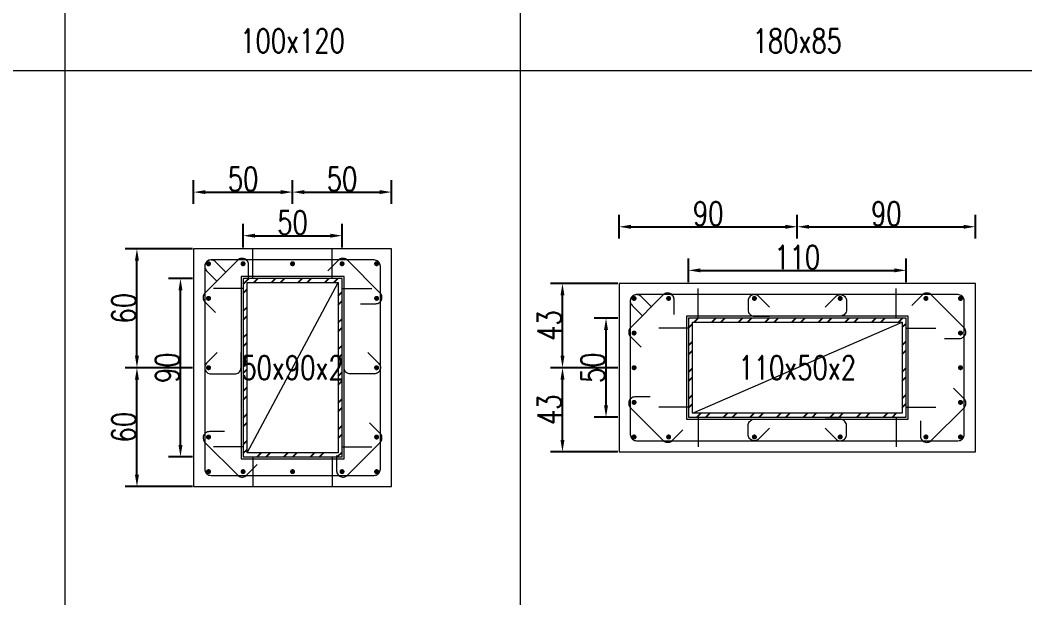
# Model space of a CAD drawing. Header units: millimetres. Extents: x 0 to 3905, y 0 to 8880.
# Drawn here: x 1427 to 1935, y 6568 to 6859 of the extents above; entities that cross this region are included whole.
import ezdxf
from ezdxf.enums import TextEntityAlignment as Align

# ---------------------------------------------------------------- set-up
doc = ezdxf.new("R2010")
doc.units = ezdxf.units.MM
doc.layers.get('DEFPOINTS').update_dxf_attribs({"color": 3})
for name, color, linetype in [('Hatch線', 6, 'Continuous'), ('主筋斷面', 2, 'Continuous'), ('文字-斷面尺寸', 7, 'Continuous'), ('文字-輔助字', 7, 'Continuous'), ('柱斷面線', 4, 'Continuous'), ('標註字', 4, 'Continuous'), ('箍筋線', 1, 'Continuous'), ('網格線', 7, 'Continuous'), ('鋼柱', 11, 'Continuous')]:
    doc.layers.add(name, color=color, linetype=linetype)
doc.styles.add('note', font='txt.shx', dxfattribs={"width": 0.75, "height": 12})
doc.styles.add('txt', font='txt.shx', dxfattribs={"height": 0.2, "bigfont": 'chineset.shx'})
doc.dimstyles.new('RCAD_DIM', dxfattribs={"dimtxt": 12, "dimasz": 6, "dimexe": 6, "dimexo": 0.625, "dimtad": 1, "dimdec": 0, "dimdsep": 46, "dimtxsty": 'note', "dimcen": 2.5, "dimclrd": 256, "dimclre": 256, "dimclrt": 256, "dimadec": 0, "dimazin": 0, "dimtfac": 1, "dimtmove": 0, "dimatfit": 3, "dimfxl": 0, "dimtolj": 1, "dimarcsym": 0})

# ---------------------------------------------------------------- blocks, each defined once
blk = doc.blocks.new('*D906')
at = {"layer": 'DEFPOINTS', "color": 0}
for p in [(1590, 6750.625), (1540, 6744), (1590, 6744)]:
    blk.add_point(p, dxfattribs=at)
at = {"layer": '標註字', "lineweight": -2}
for p, q in [((1540, 6744.625), (1540, 6756.625)), ((1590, 6744.625), (1590, 6756.625)), ((1546, 6750.625), (1584, 6750.625))]:
    blk.add_line(p, q, dxfattribs=at)
at = {"layer": '標註字'}
for points in [[(1546, 6751.625), (1546, 6749.625), (1540, 6750.625)], [(1584, 6749.625), (1584, 6751.625), (1590, 6750.625)]]:
    blk.add_solid(points, dxfattribs=at)
at = {"layer": '標註字', "insert": (1565, 6757.25), "char_height": 12, "attachment_point": 5, "style": 'note'}
blk.add_mtext('\\A1;50', dxfattribs=at)
blk = doc.blocks.new('*D907')
at = {"layer": 'DEFPOINTS', "color": 0}
for p in [(1508.375, 6729), (1515, 6729), (1515, 6639)]:
    blk.add_point(p, dxfattribs=at)
at = {"layer": '標註字', "lineweight": -2}
for p, q in [((1514.375, 6729), (1502.375, 6729)), ((1508.375, 6645), (1508.375, 6723)), ((1514.375, 6639), (1502.375, 6639))]:
    blk.add_line(p, q, dxfattribs=at)
at = {"layer": '標註字'}
for points in [[(1509.375, 6723), (1507.375, 6723), (1508.375, 6729)], [(1507.375, 6645), (1509.375, 6645), (1508.375, 6639)]]:
    blk.add_solid(points, dxfattribs=at)
at = {"layer": '標註字', "insert": (1501.75, 6684), "char_height": 12, "attachment_point": 5, "rotation": 90, "style": 'note'}
blk.add_mtext('\\A1;90', dxfattribs=at)
blk = doc.blocks.new('*D908')
at = {"layer": 'DEFPOINTS', "color": 0}
for p in [(1565, 6772.625), (1515, 6766), (1565, 6766)]:
    blk.add_point(p, dxfattribs=at)
at = {"layer": '標註字', "lineweight": -2}
for p, q in [((1515, 6766.625), (1515, 6778.625)), ((1565, 6766.625), (1565, 6778.625)), ((1521, 6772.625), (1559, 6772.625))]:
    blk.add_line(p, q, dxfattribs=at)
at = {"layer": '標註字'}
for points in [[(1521, 6773.625), (1521, 6771.625), (1515, 6772.625)], [(1559, 6771.625), (1559, 6773.625), (1565, 6772.625)]]:
    blk.add_solid(points, dxfattribs=at)
at = {"layer": '標註字', "insert": (1540, 6779.25), "char_height": 12, "attachment_point": 5, "style": 'note'}
blk.add_mtext('\\A1;50', dxfattribs=at)
blk = doc.blocks.new('*D909')
at = {"layer": 'DEFPOINTS', "color": 0}
for p in [(1615, 6772.625), (1565, 6766), (1615, 6766)]:
    blk.add_point(p, dxfattribs=at)
at = {"layer": '標註字', "lineweight": -2}
for p, q in [((1565, 6766.625), (1565, 6778.625)), ((1615, 6766.625), (1615, 6778.625)), ((1571, 6772.625), (1609, 6772.625))]:
    blk.add_line(p, q, dxfattribs=at)
at = {"layer": '標註字'}
for points in [[(1571, 6773.625), (1571, 6771.625), (1565, 6772.625)], [(1609, 6771.625), (1609, 6773.625), (1615, 6772.625)]]:
    blk.add_solid(points, dxfattribs=at)
at = {"layer": '標註字', "insert": (1590, 6779.25), "char_height": 12, "attachment_point": 5, "style": 'note'}
blk.add_mtext('\\A1;50', dxfattribs=at)
blk = doc.blocks.new('*D910')
at = {"layer": 'DEFPOINTS', "color": 0}
for p in [(1486.375, 6684), (1515, 6684), (1515, 6624)]:
    blk.add_point(p, dxfattribs=at)
at = {"layer": '標註字', "lineweight": -2}
for p, q in [((1514.375, 6684), (1480.375, 6684)), ((1486.375, 6630), (1486.375, 6678)), ((1514.375, 6624), (1480.375, 6624))]:
    blk.add_line(p, q, dxfattribs=at)
at = {"layer": '標註字'}
for points in [[(1487.375, 6678), (1485.375, 6678), (1486.375, 6684)], [(1485.375, 6630), (1487.375, 6630), (1486.375, 6624)]]:
    blk.add_solid(points, dxfattribs=at)
at = {"layer": '標註字', "insert": (1479.75, 6654), "char_height": 12, "attachment_point": 5, "rotation": 90, "style": 'note'}
blk.add_mtext('\\A1;60', dxfattribs=at)
blk = doc.blocks.new('*D911')
at = {"layer": 'DEFPOINTS', "color": 0}
for p in [(1486.375, 6744), (1515, 6744), (1515, 6684)]:
    blk.add_point(p, dxfattribs=at)
at = {"layer": '標註字', "lineweight": -2}
for p, q in [((1514.375, 6744), (1480.375, 6744)), ((1486.375, 6690), (1486.375, 6738)), ((1514.375, 6684), (1480.375, 6684))]:
    blk.add_line(p, q, dxfattribs=at)
at = {"layer": '標註字'}
for points in [[(1487.375, 6738), (1485.375, 6738), (1486.375, 6744)], [(1485.375, 6690), (1487.375, 6690), (1486.375, 6684)]]:
    blk.add_solid(points, dxfattribs=at)
at = {"layer": '標註字', "insert": (1479.75, 6714), "char_height": 12, "attachment_point": 5, "rotation": 90, "style": 'note'}
blk.add_mtext('\\A1;60', dxfattribs=at)
blk = doc.blocks.new('Circle_Filled')
at = {"const_width": 0.5}
blk.add_lwpolyline([(-0.25, 0, 1), (0.25, 0, 1)], format="xyb", close=True, dxfattribs=at)
blk = doc.blocks.new('*D1038')
at = {"layer": 'DEFPOINTS', "color": 0}
for p in [(1875, 6733.125), (1765, 6726.5), (1875, 6726.5)]:
    blk.add_point(p, dxfattribs=at)
at = {"layer": '標註字', "lineweight": -2}
for p, q in [((1765, 6727.125), (1765, 6739.125)), ((1875, 6727.125), (1875, 6739.125)), ((1771, 6733.125), (1869, 6733.125))]:
    blk.add_line(p, q, dxfattribs=at)
at = {"layer": '標註字'}
for points in [[(1771, 6734.125), (1771, 6732.125), (1765, 6733.125)], [(1869, 6732.125), (1869, 6734.125), (1875, 6733.125)]]:
    blk.add_solid(points, dxfattribs=at)
at = {"layer": '標註字', "insert": (1820, 6739.75), "char_height": 12, "attachment_point": 5, "style": 'note'}
blk.add_mtext('\\A1;110', dxfattribs=at)
blk = doc.blocks.new('*D1039')
at = {"layer": 'DEFPOINTS', "color": 0}
for p in [(1723.375, 6709), (1730, 6709), (1730, 6659)]:
    blk.add_point(p, dxfattribs=at)
at = {"layer": '標註字', "lineweight": -2}
for p, q in [((1729.375, 6709), (1717.375, 6709)), ((1723.375, 6665), (1723.375, 6703)), ((1729.375, 6659), (1717.375, 6659))]:
    blk.add_line(p, q, dxfattribs=at)
at = {"layer": '標註字'}
for points in [[(1724.375, 6703), (1722.375, 6703), (1723.375, 6709)], [(1722.375, 6665), (1724.375, 6665), (1723.375, 6659)]]:
    blk.add_solid(points, dxfattribs=at)
at = {"layer": '標註字', "insert": (1716.75, 6684), "char_height": 12, "attachment_point": 5, "rotation": 90, "style": 'note'}
blk.add_mtext('\\A1;50', dxfattribs=at)
blk = doc.blocks.new('*D1040')
at = {"layer": 'DEFPOINTS', "color": 0}
for p in [(1820, 6755.125), (1730, 6748.5), (1820, 6748.5)]:
    blk.add_point(p, dxfattribs=at)
at = {"layer": '標註字', "lineweight": -2}
for p, q in [((1730, 6749.125), (1730, 6761.125)), ((1820, 6749.125), (1820, 6761.125)), ((1736, 6755.125), (1814, 6755.125))]:
    blk.add_line(p, q, dxfattribs=at)
at = {"layer": '標註字'}
for points in [[(1736, 6756.125), (1736, 6754.125), (1730, 6755.125)], [(1814, 6754.125), (1814, 6756.125), (1820, 6755.125)]]:
    blk.add_solid(points, dxfattribs=at)
at = {"layer": '標註字', "insert": (1775, 6761.75), "char_height": 12, "attachment_point": 5, "style": 'note'}
blk.add_mtext('\\A1;90', dxfattribs=at)
blk = doc.blocks.new('*D1041')
at = {"layer": 'DEFPOINTS', "color": 0}
for p in [(1910, 6755.125), (1820, 6748.5), (1910, 6748.5)]:
    blk.add_point(p, dxfattribs=at)
at = {"layer": '標註字', "lineweight": -2}
for p, q in [((1820, 6749.125), (1820, 6761.125)), ((1910, 6749.125), (1910, 6761.125)), ((1826, 6755.125), (1904, 6755.125))]:
    blk.add_line(p, q, dxfattribs=at)
at = {"layer": '標註字'}
for points in [[(1826, 6756.125), (1826, 6754.125), (1820, 6755.125)], [(1904, 6754.125), (1904, 6756.125), (1910, 6755.125)]]:
    blk.add_solid(points, dxfattribs=at)
at = {"layer": '標註字', "insert": (1865, 6761.75), "char_height": 12, "attachment_point": 5, "style": 'note'}
blk.add_mtext('\\A1;90', dxfattribs=at)
blk = doc.blocks.new('*D1042')
at = {"layer": 'DEFPOINTS', "color": 0}
for p in [(1701.375, 6684), (1730, 6684), (1730, 6641.5)]:
    blk.add_point(p, dxfattribs=at)
at = {"layer": '標註字', "lineweight": -2}
for p, q in [((1729.375, 6684), (1695.375, 6684)), ((1701.375, 6647.5), (1701.375, 6678)), ((1729.375, 6641.5), (1695.375, 6641.5))]:
    blk.add_line(p, q, dxfattribs=at)
at = {"layer": '標註字'}
for points in [[(1702.375, 6678), (1700.375, 6678), (1701.375, 6684)], [(1700.375, 6647.5), (1702.375, 6647.5), (1701.375, 6641.5)]]:
    blk.add_solid(points, dxfattribs=at)
at = {"layer": '標註字', "insert": (1694.75, 6662.75), "char_height": 12, "attachment_point": 5, "rotation": 90, "style": 'note'}
blk.add_mtext('\\A1;43', dxfattribs=at)
blk = doc.blocks.new('*D1043')
at = {"layer": 'DEFPOINTS', "color": 0}
for p in [(1701.375, 6726.5), (1730, 6726.5), (1730, 6684)]:
    blk.add_point(p, dxfattribs=at)
at = {"layer": '標註字', "lineweight": -2}
for p, q in [((1729.375, 6726.5), (1695.375, 6726.5)), ((1701.375, 6690), (1701.375, 6720.5)), ((1729.375, 6684), (1695.375, 6684))]:
    blk.add_line(p, q, dxfattribs=at)
at = {"layer": '標註字'}
for points in [[(1702.375, 6720.5), (1700.375, 6720.5), (1701.375, 6726.5)], [(1700.375, 6690), (1702.375, 6690), (1701.375, 6684)]]:
    blk.add_solid(points, dxfattribs=at)
at = {"layer": '標註字', "insert": (1694.75, 6705.25), "char_height": 12, "attachment_point": 5, "rotation": 90, "style": 'note'}
blk.add_mtext('\\A1;43', dxfattribs=at)

msp = doc.modelspace()

# ---------------------------------------------------------------- hatches: boundary and pattern name
at = {"layer": 'Hatch線'}
h = msp.add_hatch(dxfattribs=at)
h.set_pattern_fill('ANSI32', color=256, style=0)
h.paths.add_polyline_path([(1540, 6639), (1590, 6639), (1590, 6729), (1540, 6729)], flags=17)
h.paths.add_polyline_path([(1542, 6641), (1542, 6727), (1588, 6727), (1588, 6641)])
h = msp.add_hatch(dxfattribs=at)
h.set_pattern_fill('ANSI32', color=256, style=0)
h.paths.add_polyline_path([(1765, 6659), (1875, 6659), (1875, 6709), (1765, 6709)], flags=17)
h.paths.add_polyline_path([(1767, 6661), (1767, 6707), (1873, 6707), (1873, 6661)])

# ---------------------------------------------------------------- linework, layer by layer
at = {"layer": 'DEFPOINTS', "lineweight": 5}
for points in [[(1545, 6729), (1545, 6744)], [(1585, 6729), (1585, 6744)], [(1540, 6638), (1591, 6638), (1591, 6730), (1539, 6730), (1539, 6638), (1540, 6638)], [(1542, 6641), (1588, 6727)], [(1540, 6724), (1525, 6724)], [(1590, 6724), (1605, 6724)], [(1770, 6709), (1770, 6724)], [(1870, 6709), (1870, 6724)], [(1765, 6658), (1876, 6658), (1876, 6710), (1764, 6710), (1764, 6658), (1765, 6658)], [(1767, 6661), (1873, 6707)], [(1765, 6704), (1750, 6704)], [(1875, 6704), (1890, 6704)], [(1765, 6664), (1750, 6664)], [(1875, 6664), (1890, 6664)], [(1770, 6659), (1770, 6644)], [(1870, 6659), (1870, 6644)], [(1540, 6644), (1525, 6644)], [(1590, 6644), (1605, 6644)], [(1545, 6639), (1545, 6624)], [(1585, 6639), (1585, 6624)]]:
    msp.add_lwpolyline(points, dxfattribs=at)
at = {"layer": '柱斷面線', "lineweight": 5}
for points in [[(1515, 6624), (1615, 6624), (1615, 6744), (1515, 6744), (1515, 6624)], [(1730, 6641.5), (1910, 6641.5), (1910, 6726.5), (1730, 6726.5), (1730, 6641.5)]]:
    msp.add_lwpolyline(points, dxfattribs=at)
at = {"layer": '箍筋線', "lineweight": 5}
for points in [[(1542.73, 6728.39), (1542.73, 6736.01), (1542.68, 6736.54), (1542.55, 6737.06), (1542.33, 6737.55), (1542.03, 6737.99), (1541.67, 6738.38), (1541.24, 6738.7), (1540.77, 6738.94), (1540.26, 6739.11), (1539.73, 6739.18), (1539.2, 6739.17), (1538.67, 6739.06), (1538.17, 6738.87), (1537.71, 6738.6), (1537.31, 6738.26), (1520.74, 6721.69), (1520.39, 6721.27), (1520.11, 6720.79), (1519.92, 6720.27), (1519.83, 6719.73), (1519.83, 6719.17), (1519.92, 6718.63), (1520.11, 6718.11), (1520.39, 6717.63), (1520.74, 6717.2), (1526.13, 6711.82)], [(1531.44, 6732.05), (1526.06, 6737.44), (1525.65, 6737.78), (1525.19, 6738.05), (1524.69, 6738.24), (1524.17, 6738.35), (1523.63, 6738.36), (1523.1, 6738.29), (1522.59, 6738.12), (1522.12, 6737.88), (1521.69, 6737.56), (1521.33, 6737.17), (1521.03, 6736.73), (1520.81, 6736.24), (1520.68, 6735.72), (1520.63, 6735.19), (1520.63, 6632.81), (1520.68, 6632.26), (1520.83, 6631.72), (1521.06, 6631.22), (1521.38, 6630.77), (1521.77, 6630.38), (1522.22, 6630.06), (1522.72, 6629.83), (1523.26, 6629.68), (1523.81, 6629.63), (1606.19, 6629.63), (1606.74, 6629.68), (1607.28, 6629.83), (1607.78, 6630.06), (1608.23, 6630.38), (1608.62, 6630.77), (1608.94, 6631.22), (1609.17, 6631.72), (1609.32, 6632.26), (1609.37, 6632.81), (1609.37, 6735.19), (1609.32, 6735.74), (1609.17, 6736.28), (1608.94, 6736.78), (1608.62, 6737.23), (1608.23, 6737.62), (1607.78, 6737.94), (1607.28, 6738.17), (1606.74, 6738.32), (1606.19, 6738.37), (1523.81, 6738.37), (1523.28, 6738.32), (1522.76, 6738.19), (1522.27, 6737.97), (1521.83, 6737.67), (1521.44, 6737.31), (1521.12, 6736.88), (1520.88, 6736.41), (1520.71, 6735.9), (1520.64, 6735.37), (1520.65, 6734.83), (1520.76, 6734.31), (1520.95, 6733.81), (1521.22, 6733.35), (1521.56, 6732.94), (1526.95, 6727.56)], [(1599.39, 6716.27), (1607.01, 6716.27), (1607.54, 6716.32), (1608.06, 6716.45), (1608.55, 6716.67), (1608.99, 6716.97), (1609.38, 6717.33), (1609.7, 6717.76), (1609.94, 6718.23), (1610.11, 6718.74), (1610.18, 6719.27), (1610.17, 6719.8), (1610.06, 6720.33), (1609.87, 6720.83), (1609.6, 6721.29), (1609.26, 6721.69), (1592.69, 6738.26), (1592.27, 6738.61), (1591.79, 6738.89), (1591.27, 6739.08), (1590.73, 6739.17), (1590.17, 6739.17), (1589.63, 6739.08), (1589.11, 6738.89), (1588.63, 6738.61), (1588.2, 6738.26), (1582.82, 6732.87)], [(1757.73, 6710.89), (1757.73, 6718.51), (1757.68, 6719.04), (1757.55, 6719.56), (1757.33, 6720.05), (1757.03, 6720.49), (1756.67, 6720.88), (1756.24, 6721.2), (1755.77, 6721.44), (1755.26, 6721.61), (1754.73, 6721.68), (1754.2, 6721.67), (1753.67, 6721.56), (1753.17, 6721.37), (1752.71, 6721.1), (1752.31, 6720.76), (1735.74, 6704.19), (1735.39, 6703.77), (1735.11, 6703.29), (1734.92, 6702.77), (1734.83, 6702.23), (1734.83, 6701.67), (1734.92, 6701.13), (1735.11, 6700.61), (1735.39, 6700.13), (1735.74, 6699.7), (1741.13, 6694.32)], [(1894.39, 6698.77), (1902.01, 6698.77), (1902.54, 6698.82), (1903.06, 6698.95), (1903.55, 6699.17), (1903.99, 6699.47), (1904.38, 6699.83), (1904.7, 6700.26), (1904.94, 6700.73), (1905.11, 6701.24), (1905.18, 6701.77), (1905.17, 6702.3), (1905.06, 6702.83), (1904.87, 6703.33), (1904.6, 6703.79), (1904.26, 6704.19), (1887.69, 6720.76), (1887.27, 6721.11), (1886.79, 6721.39), (1886.27, 6721.58), (1885.73, 6721.67), (1885.17, 6721.67), (1884.63, 6721.58), (1884.11, 6721.39), (1883.63, 6721.11), (1883.2, 6720.76), (1877.82, 6715.37)], [(1746.44, 6714.55), (1741.06, 6719.94), (1740.65, 6720.28), (1740.19, 6720.55), (1739.69, 6720.74), (1739.17, 6720.85), (1738.63, 6720.86), (1738.1, 6720.79), (1737.59, 6720.62), (1737.12, 6720.38), (1736.69, 6720.06), (1736.33, 6719.67), (1736.03, 6719.23), (1735.81, 6718.74), (1735.68, 6718.22), (1735.64, 6717.69), (1735.64, 6650.31), (1735.68, 6649.76), (1735.83, 6649.22), (1736.06, 6648.72), (1736.38, 6648.27), (1736.77, 6647.88), (1737.22, 6647.56), (1737.72, 6647.33), (1738.26, 6647.18), (1738.81, 6647.13), (1901.19, 6647.13), (1901.74, 6647.18), (1902.28, 6647.33), (1902.78, 6647.56), (1903.23, 6647.88), (1903.62, 6648.27), (1903.94, 6648.72), (1904.17, 6649.22), (1904.32, 6649.76), (1904.36, 6650.31), (1904.36, 6717.69), (1904.32, 6718.24), (1904.17, 6718.78), (1903.94, 6719.28), (1903.62, 6719.73), (1903.23, 6720.12), (1902.78, 6720.44), (1902.28, 6720.67), (1901.74, 6720.82), (1901.19, 6720.87), (1738.81, 6720.87), (1738.28, 6720.82), (1737.76, 6720.69), (1737.27, 6720.47), (1736.83, 6720.17), (1736.44, 6719.81), (1736.12, 6719.38), (1735.88, 6718.91), (1735.71, 6718.4), (1735.64, 6717.87), (1735.65, 6717.33), (1735.76, 6716.81), (1735.95, 6716.31), (1736.22, 6715.85), (1736.56, 6715.44), (1741.95, 6710.06)], [(1805.97, 6714.55), (1800.58, 6719.94), (1800.17, 6720.28), (1799.71, 6720.55), (1799.21, 6720.74), (1798.69, 6720.85), (1798.16, 6720.86), (1797.63, 6720.79), (1797.12, 6720.62), (1796.64, 6720.38), (1796.22, 6720.06), (1795.85, 6719.67), (1795.55, 6719.23), (1795.34, 6718.74), (1795.2, 6718.22), (1795.16, 6717.69), (1795.16, 6713.17), (1795.21, 6712.62), (1795.35, 6712.09), (1795.58, 6711.59), (1795.9, 6711.13), (1796.29, 6710.74), (1796.75, 6710.43), (1797.25, 6710.19), (1797.78, 6710.05), (1798.33, 6710), (1805.95, 6710)], [(1834.03, 6714.55), (1839.42, 6719.94), (1839.83, 6720.28), (1840.29, 6720.55), (1840.79, 6720.74), (1841.31, 6720.85), (1841.84, 6720.86), (1842.37, 6720.79), (1842.88, 6720.62), (1843.36, 6720.38), (1843.78, 6720.06), (1844.15, 6719.67), (1844.45, 6719.23), (1844.66, 6718.74), (1844.8, 6718.22), (1844.84, 6717.69), (1844.84, 6713.17), (1844.79, 6712.62), (1844.65, 6712.09), (1844.42, 6711.59), (1844.1, 6711.13), (1843.71, 6710.74), (1843.25, 6710.43), (1842.75, 6710.19), (1842.22, 6710.05), (1841.67, 6710), (1834.05, 6710)], [(1526.95, 6691.63), (1521.56, 6686.25), (1521.22, 6685.84), (1520.95, 6685.38), (1520.76, 6684.88), (1520.65, 6684.36), (1520.64, 6683.82), (1520.71, 6683.29), (1520.88, 6682.78), (1521.12, 6682.31), (1521.44, 6681.88), (1521.83, 6681.52), (1522.27, 6681.22), (1522.76, 6681), (1523.28, 6680.87), (1523.81, 6680.83), (1535.83, 6680.83), (1536.38, 6680.87), (1536.91, 6681.02), (1537.41, 6681.25), (1537.87, 6681.57), (1538.26, 6681.96), (1538.57, 6682.41), (1538.81, 6682.91), (1538.95, 6683.45), (1539, 6684), (1539, 6691.62)], [(1603.05, 6691.63), (1608.44, 6686.25), (1608.78, 6685.84), (1609.05, 6685.38), (1609.24, 6684.88), (1609.35, 6684.36), (1609.36, 6683.82), (1609.29, 6683.29), (1609.12, 6682.78), (1608.88, 6682.31), (1608.56, 6681.88), (1608.17, 6681.52), (1607.73, 6681.22), (1607.24, 6681), (1606.72, 6680.87), (1606.19, 6680.83), (1594.17, 6680.83), (1593.62, 6680.87), (1593.09, 6681.02), (1592.59, 6681.25), (1592.13, 6681.57), (1591.74, 6681.96), (1591.43, 6682.41), (1591.19, 6682.91), (1591.05, 6683.45), (1591, 6684), (1591, 6691.62)], [(1882.27, 6657.11), (1882.27, 6649.49), (1882.32, 6648.96), (1882.45, 6648.44), (1882.67, 6647.95), (1882.97, 6647.51), (1883.33, 6647.12), (1883.76, 6646.8), (1884.23, 6646.56), (1884.74, 6646.39), (1885.27, 6646.32), (1885.8, 6646.33), (1886.33, 6646.44), (1886.83, 6646.63), (1887.29, 6646.9), (1887.69, 6647.24), (1904.26, 6663.81), (1904.61, 6664.23), (1904.89, 6664.71), (1905.08, 6665.23), (1905.17, 6665.77), (1905.17, 6666.33), (1905.08, 6666.87), (1904.89, 6667.39), (1904.61, 6667.87), (1904.26, 6668.3), (1898.87, 6673.68)], [(1745.61, 6669.23), (1737.99, 6669.23), (1737.46, 6669.18), (1736.94, 6669.05), (1736.45, 6668.83), (1736.01, 6668.53), (1735.62, 6668.17), (1735.3, 6667.74), (1735.06, 6667.27), (1734.89, 6666.76), (1734.82, 6666.23), (1734.83, 6665.7), (1734.94, 6665.17), (1735.13, 6664.67), (1735.4, 6664.21), (1735.74, 6663.81), (1752.31, 6647.24), (1752.73, 6646.89), (1753.21, 6646.61), (1753.73, 6646.42), (1754.27, 6646.33), (1754.83, 6646.33), (1755.37, 6646.42), (1755.89, 6646.61), (1756.37, 6646.89), (1756.8, 6647.24), (1762.18, 6652.63)], [(1587.27, 6639.61), (1587.27, 6631.99), (1587.32, 6631.46), (1587.45, 6630.94), (1587.67, 6630.45), (1587.97, 6630.01), (1588.33, 6629.62), (1588.76, 6629.3), (1589.23, 6629.06), (1589.74, 6628.89), (1590.27, 6628.82), (1590.8, 6628.83), (1591.33, 6628.94), (1591.83, 6629.13), (1592.29, 6629.4), (1592.69, 6629.74), (1609.26, 6646.31), (1609.61, 6646.73), (1609.89, 6647.21), (1610.08, 6647.73), (1610.17, 6648.27), (1610.17, 6648.83), (1610.08, 6649.37), (1609.89, 6649.89), (1609.61, 6650.37), (1609.26, 6650.8), (1603.87, 6656.18)], [(1805.97, 6653.45), (1800.58, 6648.06), (1800.17, 6647.72), (1799.71, 6647.45), (1799.21, 6647.26), (1798.69, 6647.15), (1798.16, 6647.14), (1797.63, 6647.21), (1797.12, 6647.38), (1796.64, 6647.62), (1796.22, 6647.94), (1795.85, 6648.33), (1795.55, 6648.77), (1795.34, 6649.26), (1795.2, 6649.78), (1795.16, 6650.31), (1795.16, 6654.83), (1795.21, 6655.38), (1795.35, 6655.91), (1795.58, 6656.41), (1795.9, 6656.87), (1796.29, 6657.26), (1796.75, 6657.57), (1797.25, 6657.81), (1797.78, 6657.95), (1798.33, 6658), (1805.95, 6658)], [(1834.03, 6653.45), (1839.42, 6648.06), (1839.83, 6647.72), (1840.29, 6647.45), (1840.79, 6647.26), (1841.31, 6647.15), (1841.84, 6647.14), (1842.37, 6647.21), (1842.88, 6647.38), (1843.36, 6647.62), (1843.78, 6647.94), (1844.15, 6648.33), (1844.45, 6648.77), (1844.66, 6649.26), (1844.8, 6649.78), (1844.84, 6650.31), (1844.84, 6654.83), (1844.79, 6655.38), (1844.65, 6655.91), (1844.42, 6656.41), (1844.1, 6656.87), (1843.71, 6657.26), (1843.25, 6657.57), (1842.75, 6657.81), (1842.22, 6657.95), (1841.67, 6658), (1834.05, 6658)], [(1530.61, 6651.73), (1522.99, 6651.73), (1522.46, 6651.68), (1521.94, 6651.55), (1521.45, 6651.33), (1521.01, 6651.03), (1520.62, 6650.67), (1520.3, 6650.24), (1520.06, 6649.77), (1519.89, 6649.26), (1519.82, 6648.73), (1519.83, 6648.2), (1519.94, 6647.67), (1520.13, 6647.17), (1520.4, 6646.71), (1520.74, 6646.31), (1537.31, 6629.74), (1537.73, 6629.39), (1538.21, 6629.11), (1538.73, 6628.92), (1539.27, 6628.83), (1539.83, 6628.83), (1540.37, 6628.92), (1540.89, 6629.11), (1541.37, 6629.39), (1541.8, 6629.74), (1547.18, 6635.13)]]:
    msp.add_lwpolyline(points, dxfattribs=at)
at = {"layer": '網格線', "lineweight": 5}
for points in [[(1450, 6864), (1450, 6834)], [(1680, 6864), (1680, 6834)], [(1180, 6834), (1450, 6834)], [(1450, 6834), (1680, 6834)], [(1450, 6834), (1450, 6462)], [(1680, 6834), (1960, 6834)], [(1680, 6834), (1680, 6462)]]:
    msp.add_lwpolyline(points, dxfattribs=at)
at = {"layer": '鋼柱', "lineweight": 5}
for points in [[(1540, 6639), (1590, 6639), (1590, 6729), (1540, 6729), (1540, 6639)], [(1542, 6641), (1542, 6727), (1588, 6727), (1588, 6641), (1542, 6641)], [(1765, 6659), (1875, 6659), (1875, 6709), (1765, 6709), (1765, 6659)], [(1767, 6661), (1767, 6707), (1873, 6707), (1873, 6661), (1767, 6661)]]:
    msp.add_lwpolyline(points, dxfattribs=at)

# ---------------------------------------------------------------- block references
at = {"layer": '主筋斷面', "lineweight": 5, "xscale": 2.539999961853027, "yscale": 2.539999961853027}
for p in [(1522.54, 6736.46), (1540, 6736.46), (1565, 6736.46), (1590, 6736.46), (1607.46, 6736.46), (1522.54, 6719), (1607.46, 6719), (1737.54, 6718.96), (1755, 6718.96), (1798.33, 6718.96), (1841.67, 6718.96), (1885, 6718.96), (1902.46, 6718.96), (1737.54, 6701.5), (1902.46, 6701.5), (1522.54, 6684), (1607.46, 6684), (1737.54, 6684), (1902.46, 6684), (1737.54, 6666.5), (1902.46, 6666.5), (1737.54, 6649.04), (1755, 6649.04), (1798.33, 6649.04), (1841.67, 6649.04), (1885, 6649.04), (1902.46, 6649.04), (1522.54, 6649), (1607.46, 6649), (1522.54, 6631.54), (1540, 6631.54), (1565, 6631.54), (1590, 6631.54), (1607.46, 6631.54)]:
    msp.add_blockref('Circle_Filled', p, dxfattribs=at)

# ---------------------------------------------------------------- texts
at = {"layer": '文字-斷面尺寸', "style": 'txt', "width": 0.75}
for s, p in [('100x120', (1565, 6849)), ('180x85', (1820, 6849))]:
    msp.add_text(s, height=12, dxfattribs=at).set_placement(p, align=Align.MIDDLE)
at = {"layer": '文字-輔助字', "style": 'txt', "width": 0.75}
for s, p in [('50x90x2', (1565, 6684)), ('110x50x2', (1820, 6684))]:
    msp.add_text(s, height=12, dxfattribs=at).set_placement(p, align=Align.MIDDLE)

# ---------------------------------------------------------------- dimensions: what is measured, and where the dimension line sits
at = {"layer": '標註字'}
for base, p1, p2, picture, middle in [((1565, 6772.62), (1515, 6766), (1565, 6766), '*D908', (1540, 6779.25)), ((1615, 6772.62), (1565, 6766), (1615, 6766), '*D909', (1590, 6779.25)), ((1820, 6755.12), (1730, 6748.5), (1820, 6748.5), '*D1040', (1775, 6761.75)), ((1910, 6755.12), (1820, 6748.5), (1910, 6748.5), '*D1041', (1865, 6761.75)), ((1590, 6750.62), (1540, 6744), (1590, 6744), '*D906', (1565, 6757.25)), ((1875, 6733.12), (1765, 6726.5), (1875, 6726.5), '*D1038', (1820, 6739.75))]:
    dim = msp.add_linear_dim(base=base, p1=p1, p2=p2, dimstyle='RCAD_DIM', dxfattribs=at)
    dim.commit()
    dim.dimension.update_dxf_attribs({"geometry": picture, "text_midpoint": middle})
for base, p1, p2, picture, middle in [((1486.38, 6744), (1515, 6684), (1515, 6744), '*D911', (1479.75, 6714)), ((1508.38, 6729), (1515, 6639), (1515, 6729), '*D907', (1501.75, 6684)), ((1701.375, 6726.5), (1730, 6684), (1730, 6726.5), '*D1043', (1694.75, 6705.25)), ((1723.38, 6709), (1730, 6659), (1730, 6709), '*D1039', (1716.75, 6684)), ((1486.38, 6684), (1515, 6624), (1515, 6684), '*D910', (1479.75, 6654)), ((1701.375, 6684), (1730, 6641.5), (1730, 6684), '*D1042', (1694.75, 6662.75))]:
    dim = msp.add_linear_dim(base=base, p1=p1, p2=p2, angle=90, dimstyle='RCAD_DIM', dxfattribs=at)
    dim.commit()
    dim.dimension.update_dxf_attribs({"geometry": picture, "text_midpoint": middle})

doc.saveas('drawing.dxf')
